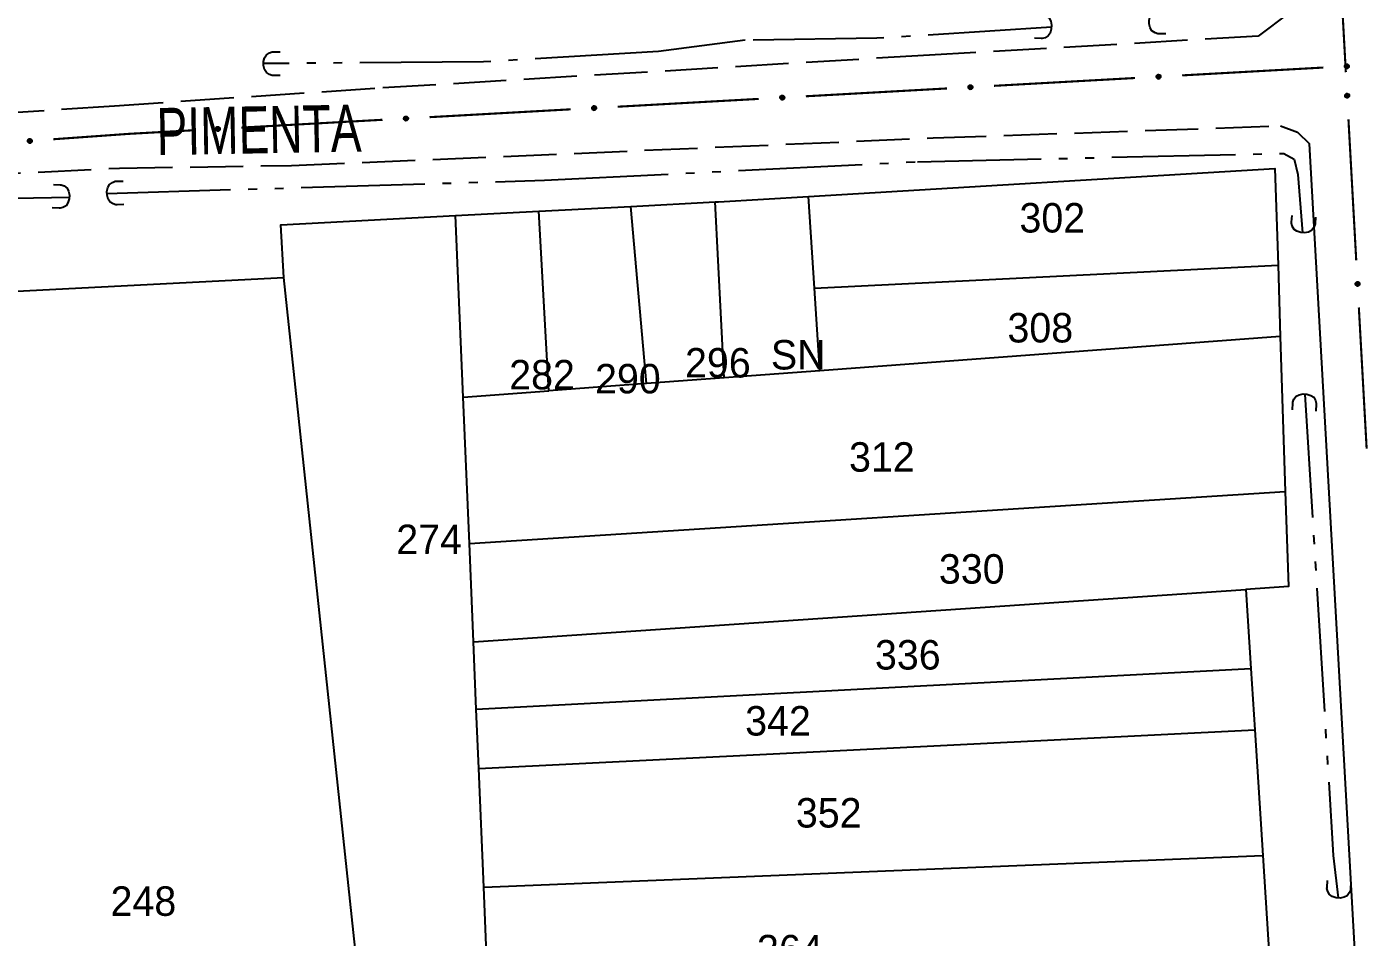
# Model space of a CAD drawing. Extents: x 201053 to 202535, y 4855063 to 4857394.
# Drawn here: x 201516.1 to 201629.7, y 4856616.6 to 4856693.8 of the extents above; entities that cross this region are included whole.
import ezdxf
from ezdxf.enums import TextEntityAlignment as Align

# ---------------------------------------------------------------- set-up
doc = ezdxf.new("R2010")
doc.units = 0
doc.header["$LTSCALE"] = 1.5
doc.header["$MEASUREMENT"] = 0
doc.linetypes.add('TRACO_05', pattern=[11, 7, -1, 0.5, -1, 0.5, -1])
doc.linetypes.add('TRACO_11', pattern=[8, 3, -1, 3, -1])
for name, color, linetype in [('CD_MALHA_LOTES', 7, 'CONTINUOUS'), ('HD-VALAS-DRENOS', 170, 'CONTINUOUS'), ('RU-QUADRA', 210, 'CONTINUOUS'), ('SV-BUEIRO-VALA', 7, 'CONTINUOUS'), ('SV-EIXO-RUA-PAV', 20, 'CONTINUOUS'), ('SV-RUA-PAVIM', 7, 'CONTINUOUS'), ('SV-TXT-RUA-PAV', 7, 'CONTINUOUS'), ('Th_NmrPort', 7, 'CONTINUOUS')]:
    doc.layers.add(name, color=color, linetype=linetype)
doc.styles.add('ARIAL', font='ARIAL.SHX')

# ---------------------------------------------------------------- blocks, each defined once
blk = doc.blocks.new('COD120', base_point=(202246.23, 4857300.32))
at = {"layer": 'SV-BUEIRO-VALA'}
blk.add_lwpolyline([(202245.23, 4857298.92), (202245.23, 4857299.503333), (202245.23, 4857299.590833), (202245.313333, 4857299.824167), (202245.48, 4857300.086667), (202245.73, 4857300.2325), (202246.063333, 4857300.32), (202246.396667, 4857300.32), (202246.73, 4857300.2325), (202246.98, 4857300.086667), (202247.146667, 4857299.824167), (202247.23, 4857299.590833), (202247.23, 4857299.503333), (202247.23, 4857298.92)], dxfattribs=at)

msp = doc.modelspace()

# ---------------------------------------------------------------- linework, layer by layer
at = {"layer": 'CD_MALHA_LOTES', "linetype": 'Continuous', "flags": 128}
for points in [[(201582.46, 4856679.43), (201622.05, 4856681.79), (201622.32, 4856673.6)], [(201574.52, 4856678.96), (201574.82, 4856678.97), (201582.46, 4856679.43)], [(201582.96, 4856671.65), (201582.46, 4856679.43)], [(201552.49, 4856677.81), (201559.55, 4856678.17)], [(201559.55, 4856678.17), (201567.38, 4856678.58)], [(201560.42, 4856662.94), (201559.55, 4856678.17)], [(201567.38, 4856678.58), (201574.52, 4856678.96)], [(201568.69, 4856663.55), (201567.38, 4856678.58)], [(201575.28, 4856664.04), (201574.52, 4856678.96)], [(201537.9, 4856672.54), (201537.64, 4856677.03), (201552.49, 4856677.81)], [(201553.14, 4856662.4), (201552.49, 4856677.81)], [(201582.96, 4856671.65), (201622.32, 4856673.6)], [(201622.32, 4856673.6), (201622.51, 4856667.53)], [(201499.74, 4856670.59), (201537.9, 4856672.54)], [(201544.66, 4856608.99), (201537.9, 4856672.54)], [(201583.41, 4856664.64), (201582.96, 4856671.65)], [(201622.51, 4856667.53), (201583.41, 4856664.64)], [(201622.51, 4856667.53), (201622.94, 4856654.38)], [(201583.41, 4856664.64), (201575.28, 4856664.04)], [(201568.69, 4856663.55), (201560.42, 4856662.94)], [(201575.28, 4856664.04), (201568.69, 4856663.55)], [(201553.14, 4856662.4), (201560.42, 4856662.94)], [(201553.66, 4856649.98), (201553.14, 4856662.4)], [(201553.66, 4856649.98), (201622.94, 4856654.38)], [(201622.94, 4856654.38), (201623.2, 4856646.32), (201619.59, 4856646.06)], [(201554.01, 4856641.64), (201553.66, 4856649.98)], [(201554.01, 4856641.64), (201619.59, 4856646.06)], [(201619.59, 4856646.06), (201620.01, 4856639.36)], [(201554.25, 4856635.93), (201554.01, 4856641.64)], [(201554.25, 4856635.93), (201620.01, 4856639.36)], [(201620.01, 4856639.36), (201620.34, 4856634.16)], [(201554.46, 4856630.89), (201554.25, 4856635.93)], [(201554.46, 4856630.89), (201620.34, 4856634.16)], [(201620.34, 4856634.16), (201621.02, 4856623.5)], [(201554.88, 4856620.82), (201554.46, 4856630.89)], [(201554.88, 4856620.82), (201621.02, 4856623.5)], [(201621.02, 4856623.5), (201621.7, 4856612.8)], [(201555.35, 4856609.54), (201554.88, 4856620.82)]]:
    msp.add_lwpolyline(points, dxfattribs=at)
at = {"layer": 'HD-VALAS-DRENOS', "linetype": 'TRACO_05'}
for points in [[(201603.08, 4856693.79, 3.93), (201588.26, 4856692.85, 3.93), (201577.07, 4856692.69, 3.93), (201569.72, 4856691.73, 4.07), (201554.86, 4856690.85, 4.45), (201536.19, 4856690.7, 5.06), (201536.19, 4856690.69, 5.08)], [(201522.89, 4856679.69, 5.89), (201560.04, 4856680.8, 4.49), (201591.71, 4856682.37, 3.94), (201622.8, 4856683.08, 3.5), (201623.69, 4856682.6, 3.5), (201623.99, 4856681.28, 3.5), (201624.41, 4856676.35, 3.5)], [(201509.46, 4856678.84, 7.51), (201515.16, 4856679.27, 7.51), (201519.69, 4856679.38, 6.19)], [(201624.61, 4856662.66, 3.5), (201627, 4856623.51, 3.5), (201627.42, 4856619.9, 4.33)]]:
    msp.add_polyline3d(points, dxfattribs=at)
at = {"layer": 'RU-QUADRA', "linetype": 'Continuous', "flags": 128}
msp.add_lwpolyline([(201499.74, 4856670.59), (201537.9, 4856672.54), (201537.64, 4856677.03), (201552.49, 4856677.81), (201559.55, 4856678.17), (201567.38, 4856678.58), (201574.52, 4856678.96), (201574.82, 4856678.97), (201582.46, 4856679.43), (201622.05, 4856681.79), (201622.32, 4856673.6), (201622.51, 4856667.53), (201622.94, 4856654.38), (201623.2, 4856646.32), (201619.59, 4856646.06), (201620.01, 4856639.36), (201620.34, 4856634.16), (201621.02, 4856623.5), (201621.7, 4856612.8)], dxfattribs=at)
at = {"layer": 'SV-EIXO-RUA-PAV', "const_width": 0.18}
for points in [[(201627.418822, 4856701.95553), (201628.022407, 4856690.972102)], [(201614.178835, 4856689.7005), (201626.160413, 4856690.365177)], [(201628.022407, 4856690.972102), (201628.05, 4856690.47)], [(201628.05, 4856690.47), (201628.077457, 4856689.973618)], [(201598.203398, 4856688.814265), (201610.184976, 4856689.478941)], [(201582.227961, 4856687.928029), (201594.209539, 4856688.592706)], [(201566.252524, 4856687.041793), (201578.234102, 4856687.70647)], [(201534.30165, 4856685.269322), (201546.283228, 4856685.933999)], [(201550.277087, 4856686.155558), (201562.258665, 4856686.820234)], [(201628.298377, 4856685.979724), (201628.961136, 4856673.99804)], [(201518.332724, 4856684.280521), (201524.31745, 4856684.708364)], [(201524.31745, 4856684.708364), (201524.76, 4856684.74)], [(201524.76, 4856684.74), (201530.307791, 4856685.047763)], [(201629.182056, 4856670.004145), (201629.844815, 4856658.022461)]]:
    msp.add_lwpolyline(points, dxfattribs=at)
at = {"layer": 'SV-EIXO-RUA-PAV'}
for points in [[(201628.007234, 4856690.577691), (201628.03914, 4856690.614759), (201628.074142, 4856690.640092), (201628.109416, 4856690.65282), (201628.14352, 4856690.655938), (201628.178769, 4856690.655199), (201628.214144, 4856690.646613), (201628.251294, 4856690.628387), (201628.288703, 4856690.596642), (201628.312298, 4856690.559081), (201628.326626, 4856690.525165), (201628.331926, 4856690.489791), (201628.330634, 4856690.45556), (201628.320501, 4856690.419111), (201628.301663, 4856690.381642), (201628.268831, 4856690.344799), (201628.234346, 4856690.320198), (201628.199904, 4856690.308783), (201628.164307, 4856690.303681), (201628.12833, 4856690.304866), (201628.093654, 4856690.313495), (201628.055964, 4856690.33253), (201628.020029, 4856690.365416), (201627.995099, 4856690.39953), (201627.983204, 4856690.433804), (201627.97897, 4856690.468962), (201627.979281, 4856690.504325), (201627.986431, 4856690.540244), (201628.007234, 4856690.577691)], [(201612.032348, 4856689.691674), (201612.064443, 4856689.728578), (201612.099574, 4856689.753733), (201612.134913, 4856689.76628), (201612.169032, 4856689.769224), (201612.204277, 4856689.768305), (201612.239607, 4856689.759538), (201612.276664, 4856689.741123), (201612.31391, 4856689.709187), (201612.337313, 4856689.671505), (201612.351468, 4856689.637517), (201612.356586, 4856689.602116), (201612.35512, 4856689.567892), (201612.3448, 4856689.531495), (201612.325771, 4856689.494123), (201612.292751, 4856689.457448), (201612.258141, 4856689.433024), (201612.223641, 4856689.421785), (201612.188019, 4856689.416865), (201612.152047, 4856689.418234), (201612.117417, 4856689.42704), (201612.079824, 4856689.446267), (201612.044057, 4856689.479337), (201612.019303, 4856689.513578), (201612.007583, 4856689.547912), (201612.003528, 4856689.583091), (201612.00402, 4856689.618453), (201612.011354, 4856689.654334), (201612.032348, 4856689.691674)], [(201596.056911, 4856688.805438), (201596.089006, 4856688.842343), (201596.124137, 4856688.867497), (201596.159476, 4856688.880044), (201596.193595, 4856688.882988), (201596.22884, 4856688.882069), (201596.26417, 4856688.873303), (201596.301227, 4856688.854887), (201596.338473, 4856688.822951), (201596.361876, 4856688.785269), (201596.376031, 4856688.751281), (201596.381149, 4856688.71588), (201596.379683, 4856688.681657), (201596.369363, 4856688.645259), (201596.350334, 4856688.607888), (201596.317314, 4856688.571212), (201596.282704, 4856688.546788), (201596.248204, 4856688.53555), (201596.212582, 4856688.530629), (201596.176611, 4856688.531999), (201596.14198, 4856688.540804), (201596.104387, 4856688.560031), (201596.06862, 4856688.593101), (201596.043866, 4856688.627342), (201596.032146, 4856688.661676), (201596.028091, 4856688.696855), (201596.028583, 4856688.732217), (201596.035917, 4856688.768098), (201596.056911, 4856688.805438)], [(201628.289894, 4856688.126212), (201628.326793, 4856688.094111), (201628.351942, 4856688.058976), (201628.364483, 4856688.023635), (201628.367422, 4856687.989515), (201628.366497, 4856687.95427), (201628.357725, 4856687.918942), (201628.339303, 4856687.881888), (201628.307361, 4856687.844647), (201628.269676, 4856687.82125), (201628.235686, 4856687.807101), (201628.200284, 4856687.801988), (201628.166061, 4856687.80346), (201628.129665, 4856687.813786), (201628.092296, 4856687.832821), (201628.055626, 4856687.865846), (201628.031207, 4856687.90046), (201628.019975, 4856687.934962), (201628.01506, 4856687.970585), (201628.016435, 4856688.006556), (201628.025246, 4856688.041186), (201628.044479, 4856688.078775), (201628.077555, 4856688.114537), (201628.1118, 4856688.139286), (201628.146135, 4856688.151), (201628.181316, 4856688.155049), (201628.216677, 4856688.154551), (201628.252557, 4856688.147212), (201628.289894, 4856688.126212)], [(201564.106037, 4856687.032967), (201564.138132, 4856687.069871), (201564.173263, 4856687.095026), (201564.208602, 4856687.107573), (201564.242721, 4856687.110517), (201564.277966, 4856687.109598), (201564.313296, 4856687.100831), (201564.350353, 4856687.082416), (201564.387599, 4856687.05048), (201564.411002, 4856687.012798), (201564.425157, 4856686.97881), (201564.430275, 4856686.943409), (201564.428809, 4856686.909185), (201564.418489, 4856686.872788), (201564.39946, 4856686.835416), (201564.366441, 4856686.798741), (201564.33183, 4856686.774317), (201564.29733, 4856686.763078), (201564.261708, 4856686.758158), (201564.225737, 4856686.759527), (201564.191106, 4856686.768333), (201564.153513, 4856686.78756), (201564.117746, 4856686.82063), (201564.092992, 4856686.854871), (201564.081272, 4856686.889205), (201564.077217, 4856686.924384), (201564.077709, 4856686.959746), (201564.085043, 4856686.995627), (201564.106037, 4856687.032967)], [(201580.081474, 4856687.919203), (201580.113569, 4856687.956107), (201580.1487, 4856687.981262), (201580.184039, 4856687.993808), (201580.218158, 4856687.996753), (201580.253403, 4856687.995833), (201580.288733, 4856687.987067), (201580.32579, 4856687.968651), (201580.363036, 4856687.936715), (201580.386439, 4856687.899034), (201580.400594, 4856687.865045), (201580.405712, 4856687.829645), (201580.404246, 4856687.795421), (201580.393926, 4856687.759023), (201580.374897, 4856687.721652), (201580.341878, 4856687.684977), (201580.307267, 4856687.660552), (201580.272767, 4856687.649314), (201580.237145, 4856687.644393), (201580.201174, 4856687.645763), (201580.166543, 4856687.654568), (201580.12895, 4856687.673796), (201580.093183, 4856687.706865), (201580.068429, 4856687.741107), (201580.056709, 4856687.77544), (201580.052654, 4856687.81062), (201580.053146, 4856687.845981), (201580.06048, 4856687.881863), (201580.081474, 4856687.919203)], [(201548.1306, 4856686.146731), (201548.162695, 4856686.183636), (201548.197826, 4856686.20879), (201548.233165, 4856686.221337), (201548.267284, 4856686.224281), (201548.302529, 4856686.223362), (201548.337859, 4856686.214596), (201548.374916, 4856686.19618), (201548.412162, 4856686.164244), (201548.435565, 4856686.126562), (201548.44972, 4856686.092574), (201548.454838, 4856686.057173), (201548.453372, 4856686.02295), (201548.443052, 4856685.986552), (201548.424023, 4856685.949181), (201548.391004, 4856685.912505), (201548.356393, 4856685.888081), (201548.321893, 4856685.876843), (201548.286271, 4856685.871922), (201548.2503, 4856685.873292), (201548.215669, 4856685.882097), (201548.178076, 4856685.901324), (201548.142309, 4856685.934394), (201548.117555, 4856685.968635), (201548.105835, 4856686.002969), (201548.10178, 4856686.038148), (201548.102272, 4856686.07351), (201548.109606, 4856686.109391), (201548.1306, 4856686.146731)], [(201532.155163, 4856685.260496), (201532.187258, 4856685.2974), (201532.222389, 4856685.322555), (201532.257728, 4856685.335101), (201532.291847, 4856685.338046), (201532.327093, 4856685.337126), (201532.362422, 4856685.32836), (201532.399479, 4856685.309944), (201532.436725, 4856685.278008), (201532.460128, 4856685.240327), (201532.474283, 4856685.206338), (201532.479401, 4856685.170938), (201532.477935, 4856685.136714), (201532.467615, 4856685.100316), (201532.448586, 4856685.062945), (201532.415567, 4856685.02627), (201532.380956, 4856685.001845), (201532.346456, 4856684.990607), (201532.310834, 4856684.985686), (201532.274863, 4856684.987056), (201532.240232, 4856684.995861), (201532.202639, 4856685.015089), (201532.166872, 4856685.048158), (201532.142118, 4856685.0824), (201532.130398, 4856685.116733), (201532.126343, 4856685.151913), (201532.126835, 4856685.187274), (201532.134169, 4856685.223155), (201532.155163, 4856685.260496)], [(201516.186651, 4856684.237461), (201516.218153, 4856684.274873), (201516.252878, 4856684.300585), (201516.288013, 4856684.313693), (201516.322081, 4856684.317181), (201516.357336, 4856684.316824), (201516.392801, 4856684.308623), (201516.430147, 4856684.2908), (201516.467898, 4856684.259462), (201516.491899, 4856684.222159), (201516.506593, 4856684.188401), (201516.512276, 4856684.153086), (201516.511355, 4856684.118843), (201516.501617, 4856684.082286), (201516.483187, 4856684.044616), (201516.450757, 4856684.007418), (201516.41654, 4856683.982445), (201516.382223, 4856683.970658), (201516.346684, 4856683.96517), (201516.310696, 4856683.965966), (201516.275929, 4856683.974217), (201516.238034, 4856683.992843), (201516.201745, 4856684.025338), (201516.176447, 4856684.05918), (201516.164182, 4856684.093322), (201516.159566, 4856684.128433), (201516.159494, 4856684.163797), (201516.166255, 4856684.199791), (201516.186651, 4856684.237461)], [(201629.173573, 4856672.150633), (201629.210472, 4856672.118532), (201629.235621, 4856672.083398), (201629.248162, 4856672.048056), (201629.251101, 4856672.013937), (201629.250176, 4856671.978692), (201629.241404, 4856671.943363), (201629.222982, 4856671.906309), (201629.191041, 4856671.869068), (201629.153355, 4856671.845671), (201629.119365, 4856671.831522), (201629.083963, 4856671.826409), (201629.04974, 4856671.827881), (201629.013344, 4856671.838207), (201628.975975, 4856671.857242), (201628.939305, 4856671.890267), (201628.914886, 4856671.924882), (201628.903654, 4856671.959384), (201628.898739, 4856671.995007), (201628.900114, 4856672.030978), (201628.908925, 4856672.065607), (201628.928158, 4856672.103197), (201628.961234, 4856672.138958), (201628.995479, 4856672.163707), (201629.029815, 4856672.175421), (201629.064995, 4856672.179471), (201629.100356, 4856672.178973), (201629.136236, 4856672.171633), (201629.173573, 4856672.150633)]]:
    msp.add_lwpolyline(points, close=True, dxfattribs=at)
for points in [[(201627.97897, 4856690.468962), (201628.326626, 4856690.525165)], [(201627.979281, 4856690.504325), (201628.312298, 4856690.559081)], [(201627.982839, 4856690.487966), (201628.314389, 4856690.543602)], [(201627.983204, 4856690.433804), (201628.331926, 4856690.489791)], [(201627.983706, 4856690.451109), (201628.327679, 4856690.504764)], [(201627.986431, 4856690.540244), (201628.288703, 4856690.596642)], [(201627.987586, 4856690.52243), (201628.295899, 4856690.578024)], [(201627.992662, 4856690.416109), (201628.328298, 4856690.471993)], [(201627.995099, 4856690.39953), (201628.330634, 4856690.45556)], [(201627.997781, 4856690.557223), (201628.266595, 4856690.610424)], [(201628.007234, 4856690.577691), (201628.251294, 4856690.628387)], [(201628.009791, 4856690.381605), (201628.32091, 4856690.436002)], [(201628.020029, 4856690.365416), (201628.320501, 4856690.419111)], [(201628.025434, 4856690.597176), (201628.225362, 4856690.636633)], [(201628.03914, 4856690.614759), (201628.214144, 4856690.646613)], [(201628.041736, 4856690.350732), (201628.308074, 4856690.399682)], [(201628.055964, 4856690.33253), (201628.301663, 4856690.381642)], [(201628.059031, 4856690.629286), (201628.18768, 4856690.649386)], [(201628.074142, 4856690.640092), (201628.178769, 4856690.655199)], [(201612.003528, 4856689.583091), (201612.351468, 4856689.637517)], [(201612.00402, 4856689.618453), (201612.337313, 4856689.671505)], [(201612.007495, 4856689.602075), (201612.339325, 4856689.656016)], [(201612.007583, 4856689.547912), (201612.356586, 4856689.602116)], [(201612.008173, 4856689.565214), (201612.352416, 4856689.61711)], [(201612.011354, 4856689.654334), (201612.31391, 4856689.709187)], [(201612.012418, 4856689.636514), (201612.321011, 4856689.690532)], [(201612.016951, 4856689.530169), (201612.352868, 4856689.584336)], [(201612.019303, 4856689.513578), (201612.35512, 4856689.567892)], [(201612.02279, 4856689.671255), (201612.291872, 4856689.723081)], [(201612.032348, 4856689.691674), (201612.276664, 4856689.741123)], [(201612.033902, 4856689.495577), (201612.345296, 4856689.548384)], [(201612.044057, 4856689.479337), (201612.3448, 4856689.531495)], [(201612.050647, 4856689.711066), (201612.250775, 4856689.7495)], [(201612.064443, 4856689.728578), (201612.239607, 4856689.759538)], [(201612.06569, 4856689.464542), (201612.332274, 4856689.51213)], [(201612.079824, 4856689.446267), (201612.325771, 4856689.494123)], [(201612.084408, 4856689.743004), (201612.213158, 4856689.762446)], [(201612.099574, 4856689.753733), (201612.204277, 4856689.768305)], [(201612.103987, 4856689.439334), (201612.301541, 4856689.474892)], [(201612.117417, 4856689.42704), (201612.292751, 4856689.457448)], [(201612.13903, 4856689.423512), (201612.269067, 4856689.444392)], [(201612.152047, 4856689.418234), (201612.258141, 4856689.433024)], [(201628.080162, 4856690.32572), (201628.277531, 4856690.362288)], [(201628.093654, 4856690.313495), (201628.268831, 4856690.344799)], [(201628.115285, 4856690.310077), (201628.245214, 4856690.331622)], [(201628.12833, 4856690.304866), (201628.234346, 4856690.320198)], [(201596.028091, 4856688.696855), (201596.376031, 4856688.751281)], [(201596.028583, 4856688.732217), (201596.361876, 4856688.785269)], [(201596.032058, 4856688.71584), (201596.363888, 4856688.76978)], [(201596.032146, 4856688.661676), (201596.381149, 4856688.71588)], [(201596.032736, 4856688.678979), (201596.376979, 4856688.730874)], [(201596.035917, 4856688.768098), (201596.338473, 4856688.822951)], [(201596.036981, 4856688.750278), (201596.345574, 4856688.804296)], [(201596.041514, 4856688.643933), (201596.377431, 4856688.698101)], [(201596.043866, 4856688.627342), (201596.379683, 4856688.681657)], [(201596.047353, 4856688.785019), (201596.316436, 4856688.836845)], [(201596.056911, 4856688.805438), (201596.301227, 4856688.854887)], [(201596.058465, 4856688.609342), (201596.369859, 4856688.662148)], [(201596.06862, 4856688.593101), (201596.369363, 4856688.645259)], [(201596.07521, 4856688.82483), (201596.275338, 4856688.863264)], [(201596.089006, 4856688.842343), (201596.26417, 4856688.873303)], [(201596.090253, 4856688.578306), (201596.356837, 4856688.625894)], [(201596.104387, 4856688.560031), (201596.350334, 4856688.607888)], [(201596.108971, 4856688.856769), (201596.237721, 4856688.876211)], [(201596.124137, 4856688.867497), (201596.22884, 4856688.882069)], [(201596.12855, 4856688.553098), (201596.326104, 4856688.588657)], [(201596.14198, 4856688.540804), (201596.317314, 4856688.571212)], [(201596.163593, 4856688.537276), (201596.29363, 4856688.558156)], [(201596.176611, 4856688.531999), (201596.282704, 4856688.546788)], [(201628.077555, 4856688.114537), (201628.129665, 4856687.813786)], [(201628.093797, 4856688.124689), (201628.146554, 4856687.813287)], [(201628.1118, 4856688.139286), (201628.166061, 4856687.80346)], [(201628.128392, 4856688.141635), (201628.182505, 4856687.80571)], [(201628.146135, 4856688.151), (201628.200284, 4856687.801988)], [(201628.163438, 4856688.150407), (201628.215279, 4856687.806156)], [(201628.181316, 4856688.155049), (201628.235686, 4856687.807101)], [(201628.200299, 4856688.151079), (201628.254187, 4856687.819241)], [(201628.216677, 4856688.154551), (201628.269676, 4856687.82125)], [(201628.234737, 4856688.146151), (201628.288706, 4856687.83755)], [(201628.252557, 4856688.147212), (201628.307361, 4856687.844647)], [(201628.269476, 4856688.135773), (201628.321259, 4856687.866682)], [(201628.289894, 4856688.126212), (201628.339303, 4856687.881888)], [(201628.309283, 4856688.10791), (201628.347685, 4856687.907776)], [(201564.077217, 4856686.924384), (201564.425157, 4856686.97881)], [(201564.077709, 4856686.959746), (201564.411002, 4856687.012798)], [(201564.081184, 4856686.943368), (201564.413014, 4856686.997309)], [(201564.085043, 4856686.995627), (201564.387599, 4856687.05048)], [(201564.086107, 4856686.977807), (201564.3947, 4856687.031825)], [(201564.096479, 4856687.012548), (201564.365562, 4856687.064374)], [(201564.106037, 4856687.032967), (201564.350353, 4856687.082416)], [(201564.124336, 4856687.052359), (201564.324464, 4856687.090793)], [(201564.138132, 4856687.069871), (201564.313296, 4856687.100831)], [(201564.158097, 4856687.084297), (201564.286847, 4856687.103739)], [(201564.173263, 4856687.095026), (201564.277966, 4856687.109598)], [(201580.052654, 4856687.81062), (201580.400594, 4856687.865045)], [(201580.053146, 4856687.845981), (201580.386439, 4856687.899034)], [(201580.056621, 4856687.829604), (201580.388451, 4856687.883544)], [(201580.056709, 4856687.77544), (201580.405712, 4856687.829645)], [(201580.057299, 4856687.792743), (201580.401542, 4856687.844639)], [(201580.06048, 4856687.881863), (201580.363036, 4856687.936715)], [(201580.061544, 4856687.864043), (201580.370137, 4856687.918061)], [(201580.066077, 4856687.757698), (201580.401994, 4856687.811865)], [(201580.068429, 4856687.741107), (201580.404246, 4856687.795421)], [(201580.071916, 4856687.898784), (201580.340999, 4856687.95061)], [(201580.081474, 4856687.919203), (201580.32579, 4856687.968651)], [(201580.083028, 4856687.723106), (201580.394422, 4856687.775913)], [(201580.093183, 4856687.706865), (201580.393926, 4856687.759023)], [(201580.099773, 4856687.938594), (201580.299901, 4856687.977029)], [(201580.113569, 4856687.956107), (201580.288733, 4856687.987067)], [(201580.114816, 4856687.692071), (201580.3814, 4856687.739658)], [(201580.12895, 4856687.673796), (201580.374897, 4856687.721652)], [(201580.133534, 4856687.970533), (201580.262284, 4856687.989975)], [(201580.1487, 4856687.981262), (201580.253403, 4856687.995833)], [(201580.153113, 4856687.666863), (201580.350667, 4856687.702421)], [(201580.166543, 4856687.654568), (201580.341878, 4856687.684977)], [(201580.188156, 4856687.651041), (201580.318193, 4856687.671921)], [(201580.201174, 4856687.645763), (201580.307267, 4856687.660552)], [(201628.016435, 4856688.006556), (201628.031207, 4856687.90046)], [(201628.021715, 4856688.019573), (201628.042574, 4856687.889532)], [(201628.025246, 4856688.041186), (201628.055626, 4856687.865846)], [(201628.037542, 4856688.054613), (201628.073069, 4856687.857054)], [(201628.044479, 4856688.078775), (201628.092296, 4856687.832821)], [(201628.062757, 4856688.092907), (201628.110301, 4856687.826315)], [(201628.326793, 4856688.094111), (201628.357725, 4856687.918942)], [(201628.341216, 4856688.074144), (201628.360637, 4856687.945391)], [(201628.351942, 4856688.058976), (201628.366497, 4856687.95427)], [(201548.10178, 4856686.038148), (201548.44972, 4856686.092574)], [(201548.102272, 4856686.07351), (201548.435565, 4856686.126562)], [(201548.105747, 4856686.057133), (201548.437577, 4856686.111073)], [(201548.105835, 4856686.002969), (201548.454838, 4856686.057173)], [(201548.106425, 4856686.020272), (201548.450668, 4856686.072167)], [(201548.109606, 4856686.109391), (201548.412162, 4856686.164244)], [(201548.11067, 4856686.091571), (201548.419263, 4856686.145589)], [(201548.115203, 4856685.985226), (201548.45112, 4856686.039394)], [(201548.117555, 4856685.968635), (201548.453372, 4856686.02295)], [(201548.121042, 4856686.126312), (201548.390125, 4856686.178138)], [(201548.1306, 4856686.146731), (201548.374916, 4856686.19618)], [(201548.132154, 4856685.950635), (201548.443548, 4856686.003441)], [(201548.142309, 4856685.934394), (201548.443052, 4856685.986552)], [(201548.148899, 4856686.166123), (201548.349027, 4856686.204557)], [(201548.162695, 4856686.183636), (201548.337859, 4856686.214596)], [(201548.163942, 4856685.919599), (201548.430526, 4856685.967187)], [(201548.178076, 4856685.901324), (201548.424023, 4856685.949181)], [(201548.18266, 4856686.198062), (201548.31141, 4856686.217504)], [(201548.197826, 4856686.20879), (201548.302529, 4856686.223362)], [(201548.202239, 4856685.894391), (201548.399793, 4856685.92995)], [(201548.215669, 4856685.882097), (201548.391004, 4856685.912505)], [(201548.237282, 4856685.878569), (201548.367319, 4856685.899449)], [(201548.2503, 4856685.873292), (201548.356393, 4856685.888081)], [(201564.081272, 4856686.889205), (201564.430275, 4856686.943409)], [(201564.081862, 4856686.906507), (201564.426105, 4856686.958403)], [(201564.09064, 4856686.871462), (201564.426557, 4856686.925629)], [(201564.092992, 4856686.854871), (201564.428809, 4856686.909185)], [(201564.107591, 4856686.83687), (201564.418985, 4856686.889677)], [(201564.117746, 4856686.82063), (201564.418489, 4856686.872788)], [(201564.139379, 4856686.805835), (201564.405963, 4856686.853423)], [(201564.153513, 4856686.78756), (201564.39946, 4856686.835416)], [(201564.177676, 4856686.780627), (201564.37523, 4856686.816185)], [(201564.191106, 4856686.768333), (201564.366441, 4856686.798741)], [(201564.212719, 4856686.764805), (201564.342756, 4856686.785685)], [(201564.225737, 4856686.759527), (201564.33183, 4856686.774317)], [(201532.126343, 4856685.151913), (201532.474283, 4856685.206338)], [(201532.126835, 4856685.187274), (201532.460128, 4856685.240327)], [(201532.13031, 4856685.170897), (201532.46214, 4856685.224837)], [(201532.130398, 4856685.116733), (201532.479401, 4856685.170938)], [(201532.130989, 4856685.134036), (201532.475231, 4856685.185932)], [(201532.134169, 4856685.223155), (201532.436725, 4856685.278008)], [(201532.135233, 4856685.205336), (201532.443826, 4856685.259354)], [(201532.139766, 4856685.098991), (201532.475683, 4856685.153158)], [(201532.142118, 4856685.0824), (201532.477935, 4856685.136714)], [(201532.145605, 4856685.240077), (201532.414688, 4856685.291903)], [(201532.155163, 4856685.260496), (201532.399479, 4856685.309944)], [(201532.156718, 4856685.064399), (201532.468111, 4856685.117206)], [(201532.166872, 4856685.048158), (201532.467615, 4856685.100316)], [(201532.173462, 4856685.279887), (201532.37359, 4856685.318322)], [(201532.187258, 4856685.2974), (201532.362422, 4856685.32836)], [(201532.188505, 4856685.033364), (201532.455089, 4856685.080951)], [(201532.202639, 4856685.015089), (201532.448586, 4856685.062945)], [(201532.207223, 4856685.311826), (201532.335973, 4856685.331268)], [(201532.222389, 4856685.322555), (201532.327093, 4856685.337126)], [(201532.226802, 4856685.008156), (201532.424356, 4856685.043714)], [(201532.240232, 4856684.995861), (201532.415567, 4856685.02627)], [(201532.261845, 4856684.992334), (201532.391883, 4856685.013214)], [(201532.274863, 4856684.987056), (201532.380956, 4856685.001845)], [(201516.159494, 4856684.163797), (201516.491899, 4856684.222159)], [(201516.159566, 4856684.128433), (201516.506593, 4856684.188401)], [(201516.16323, 4856684.147478), (201516.494157, 4856684.206704)], [(201516.164182, 4856684.093322), (201516.512276, 4856684.153086)], [(201516.164496, 4856684.110632), (201516.507867, 4856684.168012)], [(201516.166255, 4856684.199791), (201516.467898, 4856684.259462)], [(201516.167603, 4856684.181991), (201516.475295, 4856684.240923)], [(201516.173831, 4856684.075731), (201516.508841, 4856684.135249)], [(201516.176447, 4856684.05918), (201516.511355, 4856684.118843)], [(201516.17742, 4856684.216892), (201516.445641, 4856684.273004)], [(201516.186651, 4856684.237461), (201516.430147, 4856684.2908)], [(201516.191332, 4856684.041414), (201516.501844, 4856684.099181)], [(201516.201745, 4856684.025338), (201516.501617, 4856684.082286)], [(201516.204638, 4856684.257142), (201516.404127, 4856684.298764)], [(201516.218153, 4856684.274873), (201516.392801, 4856684.308623)], [(201516.223611, 4856684.01089), (201516.489402, 4856684.062723)], [(201516.237885, 4856684.289615), (201516.366309, 4856684.311108)], [(201516.238034, 4856683.992843), (201516.483187, 4856684.044616)], [(201516.252878, 4856684.300585), (201516.357336, 4856684.316824)], [(201516.262305, 4856683.986296), (201516.459267, 4856684.025001)], [(201516.275929, 4856683.974217), (201516.450757, 4856684.007418)], [(201516.297596, 4856683.971035), (201516.427284, 4856683.993986)], [(201516.310696, 4856683.965966), (201516.41654, 4856683.982445)], [(201628.900114, 4856672.030978), (201628.914886, 4856671.924882)], [(201628.905394, 4856672.043994), (201628.926253, 4856671.913954)], [(201628.908925, 4856672.065607), (201628.939305, 4856671.890267)], [(201628.921222, 4856672.079035), (201628.956748, 4856671.881475)], [(201628.928158, 4856672.103197), (201628.975975, 4856671.857242)], [(201628.946436, 4856672.117328), (201628.993981, 4856671.850736)], [(201628.961234, 4856672.138958), (201629.013344, 4856671.838207)], [(201628.977476, 4856672.14911), (201629.030233, 4856671.837709)], [(201628.995479, 4856672.163707), (201629.04974, 4856671.827881)], [(201629.012071, 4856672.166057), (201629.066184, 4856671.830131)], [(201629.029815, 4856672.175421), (201629.083963, 4856671.826409)], [(201629.047117, 4856672.174828), (201629.098958, 4856671.830577)], [(201629.064995, 4856672.179471), (201629.119365, 4856671.831522)], [(201629.083978, 4856672.175501), (201629.137866, 4856671.843662)], [(201629.100356, 4856672.178973), (201629.153355, 4856671.845671)], [(201629.118416, 4856672.170572), (201629.172385, 4856671.861971)], [(201629.136236, 4856672.171633), (201629.191041, 4856671.869068)], [(201629.153156, 4856672.160195), (201629.204939, 4856671.891104)], [(201629.173573, 4856672.150633), (201629.222982, 4856671.906309)], [(201629.192962, 4856672.132331), (201629.231364, 4856671.932197)], [(201629.210472, 4856672.118532), (201629.241404, 4856671.943363)], [(201629.224895, 4856672.098566), (201629.244316, 4856671.969812)], [(201629.235621, 4856672.083398), (201629.250176, 4856671.978692)]]:
    msp.add_lwpolyline(points, dxfattribs=at)
at = {"layer": 'SV-RUA-PAVIM', "linetype": 'TRACO_11'}
for points in [[(201599.28, 4856981.86, 6.55), (201601.91, 4856980.98, 6.55), (201604.13, 4856979.66, 6.55), (201606.61, 4856975.8, 6.55), (201606.71, 4856974.28, 6.55), (201610.68, 4856913.7, 6.48), (201613.13, 4856878.89, 6.48), (201616.5, 4856829.73, 4.02), (201624.57, 4856697.83, 3.75), (201623.28, 4856695.02, 3.75), (201620.62, 4856693.02, 3.76), (201592.73, 4856691.42, 3.76), (201545.63, 4856688.59, 4.69), (201523.53, 4856687.1, 4.69), (201505.43, 4856685.89, 4.69), (201498.41, 4856685.44, 8.39), (201467.86, 4856684.06, 8.39), (201439.76, 4856682.8, 10.33), (201412.86, 4856680.86, 10.35)], [(201413.61, 4856674.83, 10.58), (201468.65, 4856678.72, 9.19), (201505.57, 4856680.87, 9.19), (201511.05, 4856681.2, 8), (201523.95, 4856681.83, 8), (201538.57, 4856682.06, 5.36), (201593.05, 4856684.39, 4.61), (201622.54, 4856685.42, 3.79), (201623.97, 4856684.87, 3.8), (201625, 4856683.9, 4.24)]]:
    msp.add_polyline3d(points, dxfattribs=at)
at = {"layer": 'SV-RUA-PAVIM', "linetype": 'Continuous'}
msp.add_polyline3d([(201413.61, 4856674.83, 10.6), (201411.77, 4856674.07, 10.6), (201410.51, 4856672.53, 10.6), (201409.74, 4856670.44, 10.59), (201416.86, 4856558.42, 10.59), (201422.57, 4856468.45, 12.4), (201425.28, 4856465.21, 12.4), (201428.76, 4856464.41, 12.65), (201470.12, 4856466.97, 12.65), (201630.7, 4856477.32, 10.16), (201633.62, 4856478.12, 10.13), (201635.5, 4856481.03, 10.04), (201634.99, 4856492.48, 10.04), (201633.23, 4856532.12, 10.04), (201630.52, 4856584.85, 10.04), (201629.85, 4856597.34, 5.63), (201627.42, 4856640.69, 5.63), (201625, 4856683.9, 4.26)], dxfattribs=at)

# ---------------------------------------------------------------- block references
at = {"layer": 'SV-BUEIRO-VALA'}
for p, rotation in [((201611.38, 4856694.23, 5.06), 90), ((201603.08, 4856693.79, 5.06), 267), ((201536.19, 4856690.7, 5.06), 90), ((201519.69, 4856679.38, 10.05), 267), ((201522.89, 4856679.69, 10.05), 92), ((201624.41, 4856676.35, 10.05), 176), ((201624.61, 4856662.66, 10.05), 357), ((201627.42, 4856619.9, 10.05), 176)]:
    msp.add_blockref('COD120', p, dxfattribs=dict(at, rotation=rotation))

# ---------------------------------------------------------------- texts
at = {"layer": 'SV-TXT-RUA-PAV', "style": 'ARIAL', "width": 0.7}
msp.add_text('PIMENTA', height=4, rotation=1, dxfattribs=at).set_placement((201527.14, 4856682.93))
at = {"layer": 'Th_NmrPort', "color": 1}
for s, p in [('302', (201600.36516, 4856677.615971)), ('308', (201599.34516, 4856668.285971)), ('296', (201571.970485, 4856665.313478)), ('SN', (201579.260485, 4856665.993478)), ('282', (201557.040485, 4856664.303478)), ('290', (201564.330485, 4856663.963478)), ('312', (201585.896522, 4856657.320485)), ('274', (201547.453044, 4856650.329884)), ('330', (201593.526522, 4856647.820485)), ('336', (201588.096522, 4856640.530485)), ('342', (201577.076522, 4856634.930485)), ('352', (201581.380116, 4856627.123044)), ('248', (201523.193044, 4856619.629884)), ('364', (201578.086522, 4856615.510485))]:
    msp.add_text(s, height=2.5, dxfattribs=at).set_placement(p, align=Align.MIDDLE_LEFT)

doc.saveas('drawing.dxf')
